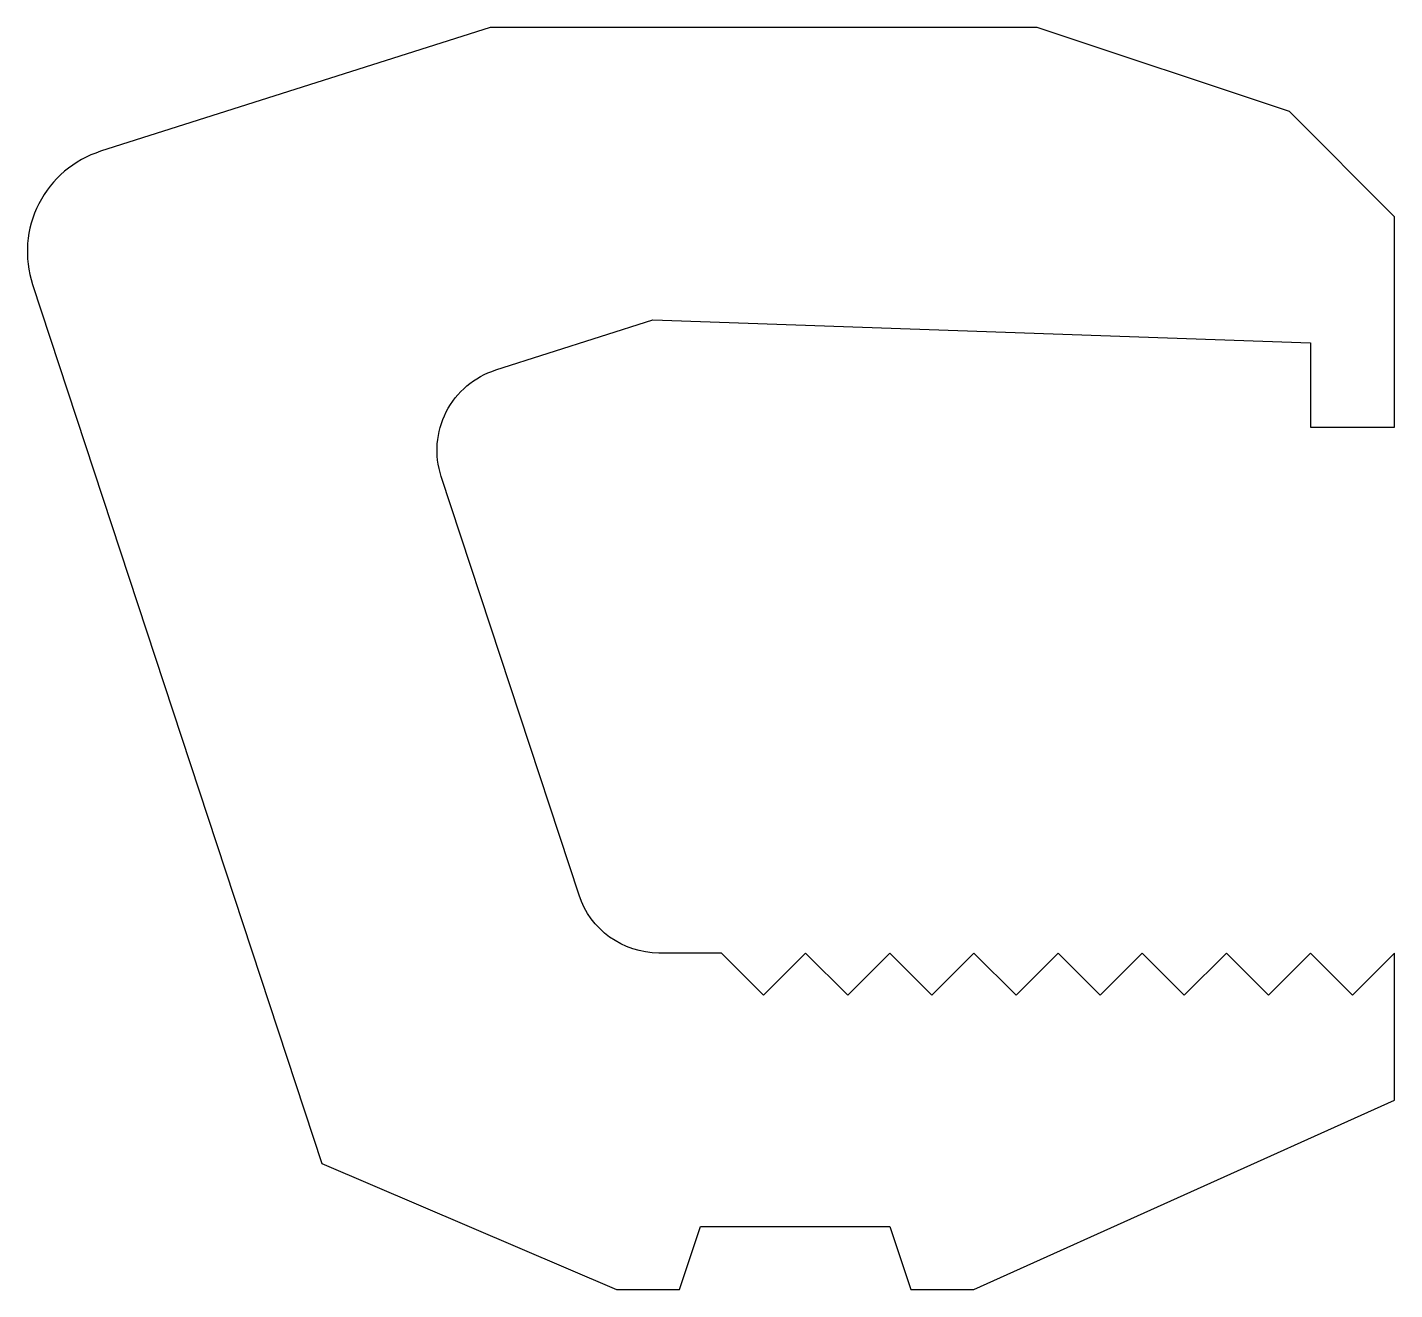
# Model space of a CAD drawing. Extents: x 238 to 270.5, y 230.6 to 260.6.
import ezdxf

# ---------------------------------------------------------------- set-up
doc = ezdxf.new("R2010")
doc.units = 0
doc.layers.add('ANA', color=220, linetype='CONTINUOUS')

msp = doc.modelspace()

# ---------------------------------------------------------------- linework, layer by layer
at = {"layer": 'ANA'}
msp.add_lwpolyline([(262.543, 238.618), (261.543, 237.618), (260.543, 238.618), (259.543, 237.618), (258.543, 238.618), (257.543, 237.618), (256.543, 238.618), (255.543, 237.618), (254.543, 238.618), (253.056, 238.618, -0.32388), (251.157, 239.993), (247.882, 249.944, -0.417107), (249.175, 252.475), (252.912, 253.664), (268.543, 253.118), (268.543, 251.118), (270.543, 251.118), (270.543, 256.118), (268.043, 258.618), (262.043, 260.618), (249.043, 260.618), (239.785, 257.672, 0.417107), (238.168, 254.508), (245.043, 233.618), (252.043, 230.618), (253.543, 230.618), (254.043, 232.118), (258.543, 232.118), (259.043, 230.618), (260.543, 230.618), (270.543, 235.118), (270.543, 238.618), (269.543, 237.618), (268.543, 238.618), (267.543, 237.618), (266.543, 238.618), (265.543, 237.618), (264.543, 238.618), (263.543, 237.618)], format="xyb", close=True, dxfattribs=at)

doc.saveas('drawing.dxf')
